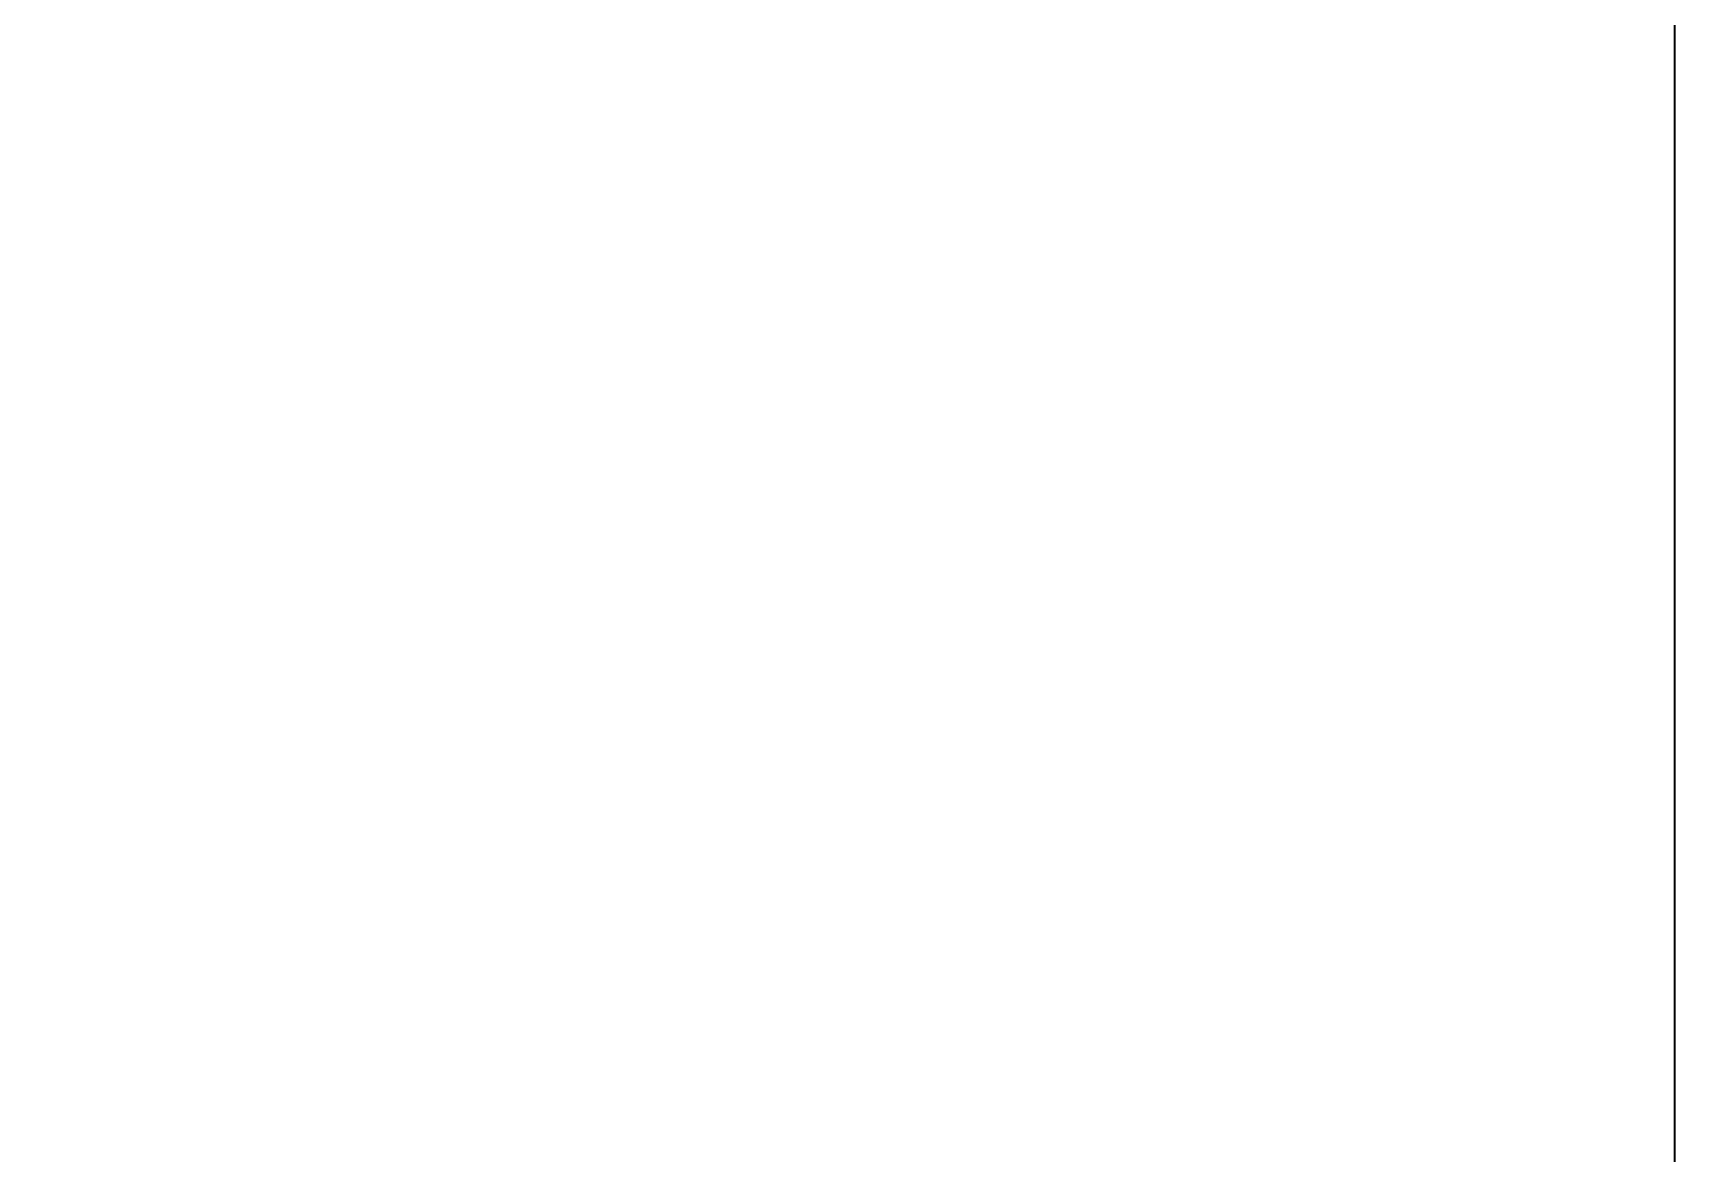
# Model space of a CAD drawing. Header units: millimetres. Extents: x 0 to 3661, y -1188 to 730.
# Drawn here: x 2155.50606 to 2155.5135, y 5.05451 to 5.05955 of the extents above; entities that cross this region are included whole.
import ezdxf

# ---------------------------------------------------------------- set-up
doc = ezdxf.new("R2010")
doc.units = ezdxf.units.MM
doc.layers.add('Blocks', color=7, linetype='Continuous')
doc.layers.add('Blocks$Inner', color=7, linetype='Continuous', lineweight=25, true_color=0x007f00)
doc.layers.add('Blocks$Outline', color=7, linetype='Continuous', lineweight=35, true_color=0xff3f3f)

# ---------------------------------------------------------------- blocks, each defined once
blk = doc.blocks.new('AA10 Dining Table Front')
at = {"layer": 'Blocks$Inner'}
blk.add_open_spline([(2155.5134398, 5.052049), (2155.5134993, 7.8109305), (2155.2968847, 13.7042231), (2154.5469165, 21.6490402), (2153.7474547, 28.0714021), (2153.2310752, 31.9237858), (2152.8797023, 34.4820692), (2152.6460629, 36.1241179), (2152.4426333, 37.6083403), (2152.2827307, 38.8294863), (2152.1507673, 39.9292254), (2152.0103311, 41.0472513), (2151.6075592, 43.9763241), (2150.6444239, 49.1165591), (2148.7285708, 56.0621856), (2146.6150822, 61.6804836), (2144.662957, 65.8613925), (2143.1173649, 68.744952), (2141.4812245, 71.4035018), (2140.305327, 73.0590198), (2139.8208846, 73.6837012)], degree=3, knots=[105.273462, 105.273462, 105.273462, 105.273462, 113.549761, 122.956693, 129.206312, 132.966066, 134.616593, 136.953464, 137.941677, 139.110955, 140.648096, 141.264548, 142.491367, 149.517712, 156.940716, 164.085576, 167.505445, 170.777491, 173.896894, 176.865787, 176.865787, 176.865787, 176.865787], dxfattribs=at)
at = {"layer": 'Blocks$Outline'}
blk.add_open_spline([(2139.8208846, 73.6837012), (2140.305327, 73.0590198), (2141.4812245, 71.4035018), (2143.1173649, 68.744952), (2144.662957, 65.8613925), (2146.6150822, 61.6804836), (2148.7285708, 56.0621856), (2150.6444239, 49.1165591), (2151.6075592, 43.9763241), (2152.0103311, 41.0472513), (2152.1507673, 39.9292254), (2152.2827307, 38.8294863), (2152.4426333, 37.6083403), (2152.6460629, 36.1241179), (2152.8797023, 34.4820692), (2153.2310752, 31.9237858), (2153.7474547, 28.0714021), (2154.5469165, 21.6490402), (2155.2968847, 13.7042231), (2155.5134993, 7.8109305), (2155.5134398, 5.052049)], degree=3, knots=[-176.865787, -176.865787, -176.865787, -176.865787, -173.896894, -170.777491, -167.505445, -164.085576, -156.940716, -149.517712, -142.491367, -141.264548, -140.648096, -139.110955, -137.941677, -136.953464, -134.616593, -132.966066, -129.206312, -122.956693, -113.549761, -105.273462, -105.273462, -105.273462, -105.273462], dxfattribs=at)

msp = doc.modelspace()

# ---------------------------------------------------------------- block references
at = {"layer": 'Blocks'}
msp.add_blockref('AA10 Dining Table Front', (0, 0), dxfattribs=at)

doc.saveas('drawing.dxf')
